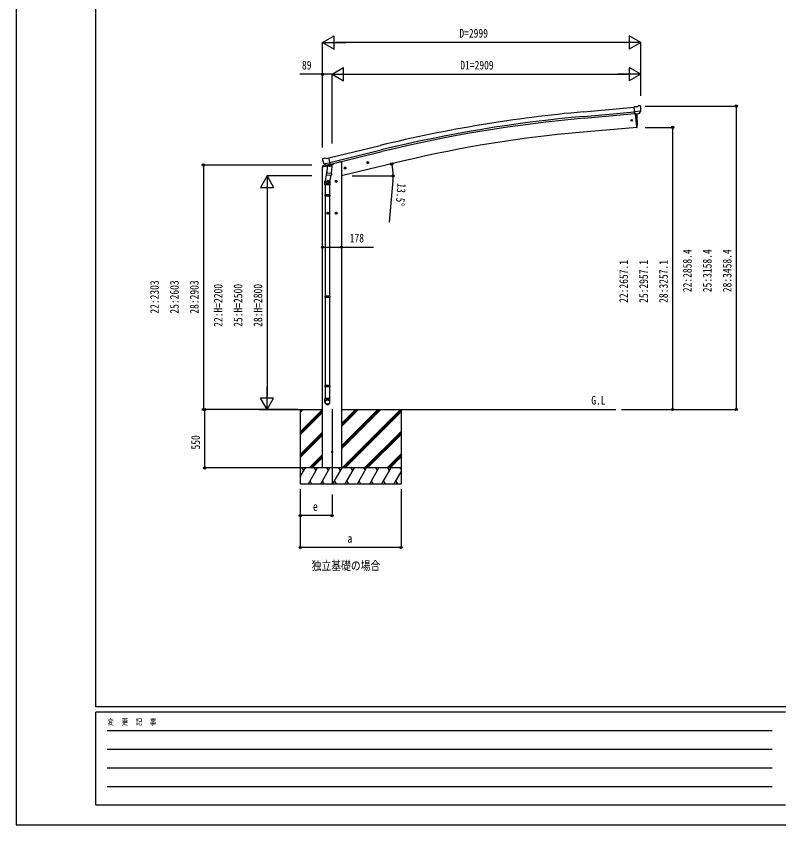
# Model space of a CAD drawing. Units: millimetres, scale not verified. Extents: x -10512 to 10512, y -7425 to 7425.
# Drawn here: x -10512 to -3325, y -7425 to 193 of the extents above; entities that cross this region are included whole.
import ezdxf
from ezdxf.enums import TextEntityAlignment as Align

# ---------------------------------------------------------------- set-up
doc = ezdxf.new("R2010")
doc.units = ezdxf.units.MM
doc.header["$LTSCALE"] = 40
for name, color, linetype in [('0-2_USER1', 3, 'Continuous'), ('0-3_YKK_12', 2, 'Continuous'), ('0-4_YKK_13', 4, 'Continuous'), ('0-5_YKK_A1', 4, 'Continuous'), ('0-6_YKK_D', 6, 'Continuous'), ('0-7_YKK_ZWAK', 7, 'Continuous')]:
    doc.layers.add(name, color=color, linetype=linetype)
doc.styles.add('ＭＳ ゴシック', font='')
doc.styles.get('ＭＳ ゴシック').set_extended_font_data('MS Gothic')

msp = doc.modelspace()

# ---------------------------------------------------------------- linework, layer by layer
at = {"layer": '0-3_YKK_12'}
msp.add_line((-7535.47, -3510), (-7535.47, -4215), dxfattribs=at)
at = {"layer": '0-4_YKK_13'}
for p, q in [((-4661.76, -660.44), (-4688.33, -662.76)), ((-4682.67, -727.43), (-4688.33, -662.76)), ((-4661.76, -660.44), (-4650.04, -653.67)), ((-4635.14, -652.09), (-4648.8, -653.28)), ((-4626, -657.84), (-4631.49, -653.24)), ((-4624.94, -659.88), (-4624.82, -661.22)), ((-4625.47, -702.73), (-4684.38, -707.88)), ((-4672.71, -726.55), (-4682.67, -727.43)), ((-4664.65, -853.14), (-4675.7, -726.81)), ((-4639.1, -723.61), (-4646.81, -724.29)), ((-4636.72, -722.21), (-4625.78, -703.28)), ((-4664.4, -855.91), (-4664.65, -853.14)), ((-4661.79, -855.52), (-4664.4, -855.91)), ((-7591.4, -1146.62), (-7565.47, -1140.4)), ((-7627.03, -1226.57), (-7584.01, -1216.24)), ((-7626.46, -1157.94), (-7626.18, -1159.09)), ((-7622.24, -1149.36), (-7626.1, -1155.66)), ((-7598.58, -1210.48), (-7624.73, -1216.76)), ((-7619.14, -1147.11), (-7605.96, -1143.95)), ((-7612.41, -1198.24), (-7554.9, -1184.44)), ((-7595.55, -1213.15), (-7611.93, -1198.66)), ((-7591.4, -1146.62), (-7604.66, -1143.93)), ((-7592.85, -1213.72), (-7585.33, -1211.92)), ((-7592.01, -1213.62), (-7590.48, -1213.25)), ((-7590.48, -1213.25), (-7553.77, -1204.44)), ((-7588.64, -1213.48), (-7588.69, -1214.22)), ((-7587.94, -1215.26), (-7562.12, -1221.69)), ((-7579.24, -1217.42), (-7579.47, -1220.71)), ((-7559.73, -1206.26), (-7560.75, -1220.87)), ((-7553.77, -1204.44), (-7552.25, -1204.07)), ((-7550.69, -1201.97), (-7549.75, -1202.03)), ((-7549.75, -1202.03), (-7536.43, -1217.35)), ((-7545.45, -1206.98), (-7526.31, -1202.38)), ((-7536.43, -1217.35), (-7536.88, -1223.69)), ((-7522.48, -1193.78), (-7522.48, -1197.52)), ((-7208.98, -1188.75), (-7189.53, -1184.08)), ((-7204.42, -1180.97), (-7206.55, -1188.16)), ((-7197.12, -1179.21), (-7204.42, -1180.97)), ((-7196.92, -1196.13), (-7201.59, -1176.69)), ((-7191.96, -1184.66), (-7197.12, -1179.21)), ((-7194.09, -1191.86), (-7191.96, -1184.66)), ((-7627.03, -1219.67), (-7627.03, -1226.57)), ((-7583.96, -1262.67), (-7599.87, -1358.85)), ((-7586.55, -1299.91), (-7585.68, -1287.44)), ((-7581.02, -1220.6), (-7585.69, -1287.44)), ((-7540, -1290.64), (-7585.69, -1287.44)), ((-7535.33, -1223.8), (-7581.02, -1220.6)), ((-7540.02, -1290.63), (-7540.91, -1303.33)), ((-7540, -1290.64), (-7535.33, -1223.8)), ((-7422.91, -1240.11), (-7403.46, -1235.44)), ((-7418.35, -1232.33), (-7420.49, -1239.52)), ((-7411.06, -1230.58), (-7418.35, -1232.33)), ((-7410.85, -1247.5), (-7415.52, -1228.05)), ((-7405.89, -1236.02), (-7411.06, -1230.58)), ((-7408.02, -1243.22), (-7405.89, -1236.02)), ((-7602.02, -1396.01), (-7602.02, -1361.65)), ((-7586.16, -1301.27), (-7586.16, -1301.27)), ((-7565.47, -1362.75), (-7585.47, -1362.75)), ((-7584.71, -1302.05), (-7543.01, -1304.96)), ((-7575.47, -1355.24), (-7581.97, -1359)), ((-7581.97, -1359), (-7581.97, -1366.5)), ((-7581.97, -1366.5), (-7575.47, -1370.25)), ((-7575.47, -1372.75), (-7575.47, -1352.75)), ((-7568.97, -1359), (-7575.47, -1355.24)), ((-7548.44, -1304.58), (-7559.17, -1368.17)), ((-7556.02, -1361.35), (-7556.02, -1396.01)), ((-7485.47, -1362.75), (-7505.47, -1362.75)), ((-7495.47, -1355.24), (-7501.97, -1359)), ((-7501.97, -1359), (-7501.97, -1366.5)), ((-7501.97, -1366.5), (-7495.47, -1370.25)), ((-7495.47, -1372.75), (-7495.47, -1352.75)), ((-7488.97, -1359), (-7495.47, -1355.24)), ((-7556.02, -1396.01), (-7602.02, -1396.01)), ((-7600.02, -1396.01), (-7600.02, -1490.01)), ((-7558.02, -1396.01), (-7558.02, -1490.01)), ((-7602.02, -1492.01), (-7601.02, -1490.01)), ((-7556.02, -1492.01), (-7602.02, -1492.01)), ((-7556.02, -1500.01), (-7602.02, -1500.01)), ((-7557.02, -1490.01), (-7601.02, -1490.01)), ((-7557.02, -1502.01), (-7601.02, -1502.01)), ((-7600.02, -1502.01), (-7600.02, -2446.19)), ((-7558.02, -1502.01), (-7558.02, -2446.19)), ((-7556.02, -1492.01), (-7557.02, -1490.01)), ((-7556.02, -1500.01), (-7557.02, -1502.01)), ((-7556.02, -1492.01), (-7556.02, -1500.01)), ((-7565.47, -1662.75), (-7585.47, -1662.75)), ((-7575.47, -1655.24), (-7581.97, -1659)), ((-7581.97, -1659), (-7581.97, -1666.5)), ((-7581.97, -1666.5), (-7575.47, -1670.25)), ((-7575.47, -1672.75), (-7575.47, -1652.75)), ((-7568.97, -1659), (-7575.47, -1655.24)), ((-7485.47, -1662.75), (-7505.47, -1662.75)), ((-7495.47, -1655.24), (-7501.97, -1659)), ((-7501.97, -1659), (-7501.97, -1666.5)), ((-7501.97, -1666.5), (-7495.47, -1670.25)), ((-7495.47, -1672.75), (-7495.47, -1652.75)), ((-7488.97, -1659), (-7495.47, -1655.24)), ((-7602.02, -2448.19), (-7601.02, -2446.19)), ((-7556.02, -2448.19), (-7602.02, -2448.19)), ((-7556.02, -2456.19), (-7602.02, -2456.19)), ((-7557.02, -2446.19), (-7601.02, -2446.19)), ((-7557.02, -2458.19), (-7601.02, -2458.19)), ((-7600.02, -2458.19), (-7600.02, -3286.38)), ((-7558.02, -2458.19), (-7558.02, -3286.38)), ((-7556.02, -2448.19), (-7557.02, -2446.19)), ((-7556.02, -2456.19), (-7557.02, -2458.19)), ((-7556.02, -2448.19), (-7556.02, -2456.19)), ((-7602.02, -3288.38), (-7601.02, -3286.38)), ((-7556.02, -3288.38), (-7602.02, -3288.38)), ((-7556.02, -3296.38), (-7602.02, -3296.38)), ((-7557.02, -3286.38), (-7601.02, -3286.38)), ((-7557.02, -3298.38), (-7601.02, -3298.38)), ((-7600.02, -3298.38), (-7600.02, -3408.38)), ((-7558.02, -3298.38), (-7558.02, -3408.38)), ((-7556.02, -3288.38), (-7557.02, -3286.38)), ((-7556.02, -3296.38), (-7557.02, -3298.38)), ((-7556.02, -3288.38), (-7556.02, -3296.38)), ((-7602.02, -3442.52), (-7602.02, -3408.38)), ((-7556.02, -3408.38), (-7602.02, -3408.38)), ((-7556.02, -3442.52), (-7556.02, -3408.38))]:
    msp.add_line(p, q, dxfattribs=at)
for points in [[(-4672.71, -726.55), (-4672.44, -726.62), (-4647.06, -724.4), (-4646.81, -724.29)], [(-4659.25, -852.69), (-4658.41, -827.06), (-4658.21, -800.57), (-4658.69, -774.08), (-4659.83, -747.61), (-4661.33, -725.65)], [(-4625.39, -702.1), (-4625.68, -703.08), (-4625.78, -703.28)], [(-7560.04, -1205.85), (-7550.32, -1203.51), (-7565.47, -1140.4)], [(-7612.68, -1197.67), (-7612.09, -1198.51), (-7611.93, -1198.66)], [(-7560.04, -1205.85), (-7560.28, -1206), (-7585.05, -1211.94), (-7585.33, -1211.92)], [(-7206.55, -1188.16), (-7201.39, -1193.61), (-7194.09, -1191.86)], [(-7420.49, -1239.52), (-7415.32, -1244.97), (-7408.02, -1243.22)], [(-7575.47, -1370.25), (-7568.97, -1366.5), (-7568.97, -1359)], [(-7495.47, -1370.25), (-7488.97, -1366.5), (-7488.97, -1359)], [(-7602.02, -1492.01), (-7602.02, -1500.01), (-7601.02, -1502.01)], [(-7575.47, -1670.25), (-7568.97, -1666.5), (-7568.97, -1659)], [(-7495.47, -1670.25), (-7488.97, -1666.5), (-7488.97, -1659)], [(-7602.02, -2448.19), (-7602.02, -2456.19), (-7601.02, -2458.19)], [(-7602.02, -3288.38), (-7602.02, -3296.38), (-7601.02, -3298.38)]]:
    msp.add_lwpolyline(points, dxfattribs=at)
for centre, radius in [((-4710.47, -788.27), 6.5), ((-7199.25, -1186.41), 8.5), ((-7199.25, -1186.41), 7.7), ((-7199.25, -1186.41), 6.5), ((-7413.19, -1237.77), 8.5), ((-7413.19, -1237.77), 7.7), ((-7413.19, -1237.77), 6.5), ((-7575.47, -1362.75), 8.5), ((-7575.47, -1362.75), 7.7), ((-7575.47, -1362.75), 6.5), ((-7495.47, -1362.75), 8.5), ((-7495.47, -1362.75), 7.7), ((-7495.47, -1362.75), 6.5), ((-7575.47, -1662.75), 8.5), ((-7575.47, -1662.75), 7.7), ((-7575.47, -1662.75), 6.5), ((-7495.47, -1662.75), 8.5), ((-7495.47, -1662.75), 7.7), ((-7495.47, -1662.75), 6.5), ((-7535.47, -3912.51), 4.5)]:
    msp.add_circle(centre, radius, dxfattribs=at)
for centre, radius, start, end in [((-4648.54, -656.27), 3, 95, 120), ((-4634.7, -657.07), 5, 50.00648, 94.99352), ((-4826.45, -678.86), 202.4, 353.4085, 5), ((-4662.23, -852.56), 3, 278.50322, 357.46219), ((-7624.03, -1219.67), 3, 103.5, 180), ((-7429.38, -1111.84), 202.4, 193.5, 205.09125), ((-7617.98, -1151.98), 5, 103.5, 148.5), ((-7605.26, -1146.87), 3, 78.5, 103.5), ((-7592.12, -1213.13), 0.5, 248.23754, 283.5), ((-7589.14, -1213.44), 0.5, 356, 103.5), ((-7587.69, -1214.29), 1, 176, 256), ((-7559.13, -1206.34), 0.604, 100.59842, 172.20595), ((-7552.36, -1203.58), 0.5, 283.5, 318.76246), ((-7527.48, -1197.52), 5, 283.5, 0), ((-7561.77, -1220.72), 1.03, 250.03897, 351.96569), ((-7572.02, -1361.65), 30, 177.45142, 180), ((-7584.61, -1300.08), 1.95, 175.04017, 217.47766), ((-7584.57, -1300.05), 2, 217.40962, 266), ((-7542.87, -1302.97), 2, 266, 349.46843)]:
    msp.add_arc(centre, radius, start, end, dxfattribs=at)
for centre, major_axis, ratio, start_param, end_param in [((-4620.61, -655.84), (-15.35, 3.44), 0.101033, 5.9751426, 5.9753737), ((-4627.94, -660.14), (2.71, -1.31), 0.997474, 0.5366567, 1.3225652), ((-4639.37, -720.62), (1.62, -2.54), 0.997631, 5.8041905, 5.8929484), ((-4639.44, -720.51), (-3.5, 2.17), 0.650902, 2.1145521, 2.1873627), ((-4639.32, -720.71), (1.62, -2.54), 0.997631, 5.965759, 6.7621801), ((-7623.54, -1157.22), (-1.57, -2.57), 0.99628, 4.712389, 5.4996506), ((-7593.57, -1210.9), (-0.73, -2.92), 0.997631, 5.8041905, 6.6006116), ((-7593.51, -1210.67), (2.63, 3.16), 0.650902, 4.0958226, 4.1686332), ((-7593.54, -1210.8), (-0.73, -2.92), 0.997631, 0.3902369, 0.4789948), ((-7579.02, -1361.35), (23, 0), 0.996195, 2.5560258, 6.5663028), ((-7579.02, -1361.35), (21, 0), 0.996195, 2.9349147, 5.9512394), ((-7579.02, -3440.78), (-23, 0), 0.996195, 3.1415927, 6.2831853), ((-7579.02, -3442.52), (-23, 0), 0.996195, 3.1415927, 6.2831853), ((-7579.02, -3442.52), (0, -23.43), 0.981806, 4.712389, 7.8539816)]:
    msp.add_ellipse(centre, major_axis=major_axis, ratio=ratio, start_param=start_param, end_param=end_param, dxfattribs=at)
msp.add_ellipse((-7579.02, -3442.52), major_axis=(21, 0), ratio=0.996195, dxfattribs=at)
at = {"layer": '0-5_YKK_A1'}
for p, q in [((-5165.48, -707.88), (-4688.15, -664.83)), ((-5161.61, -750.87), (-4684.43, -707.83)), ((-5160.09, -767.64), (-4682.92, -724.61)), ((-4675.7, -726.82), (-4664.45, -855.42)), ((-4664.45, -855.42), (-5202.39, -902.48)), ((-7565, -1142.36), (-7082.13, -1024.88)), ((-7554.97, -1184.34), (-7071.88, -1067.04)), ((-7550.99, -1200.71), (-7067.91, -1083.4)), ((-7596.5, -1209.24), (-7596.5, -1209.79)), ((-7522.48, -1194.99), (-7470.47, -1182.51)), ((-7446.47, -1182.51), (-7470.47, -1182.51)), ((-6858.39, -1171.32), (-7446.47, -1312.51)), ((-7446.47, -1182.51), (-7446.47, -4062.51)), ((-8221.36, -3512.5), (-7624.47, -3512.5)), ((-7835.47, -3512.5), (-7835.47, -4212.5)), ((-7835.47, -3539.88), (-7808.09, -3512.5)), ((-7835.47, -3525.74), (-7822.23, -3512.5)), ((-7835.47, -3723.73), (-7624.47, -3512.73)), ((-7835.47, -3737.87), (-7624.47, -3526.87)), ((-7835.47, -3752.01), (-7624.47, -3541.01)), ((-7446.47, -3512.5), (-4860.02, -3512.5)), ((-7446.47, -3883.51), (-7075.46, -3512.5)), ((-7446.47, -3855.23), (-7103.74, -3512.5)), ((-7446.47, -3869.37), (-7089.6, -3512.5)), ((-7446.47, -3671.38), (-7287.59, -3512.5)), ((-7446.47, -3657.24), (-7301.73, -3512.5)), ((-7446.47, -3643.1), (-7315.87, -3512.5)), ((-7441.61, -4062.5), (-6891.61, -3512.5)), ((-7427.47, -4062.5), (-6885.47, -3520.5)), ((-7413.33, -4062.5), (-6885.47, -3534.65)), ((-6885.47, -3512.5), (-6885.47, -4212.5)), ((-7835.47, -3935.86), (-7624.47, -3724.86)), ((-7229.48, -4062.5), (-6885.47, -3718.49)), ((-7215.34, -4062.5), (-6885.47, -3732.64)), ((-7835.47, -3950), (-7624.47, -3739)), ((-7835.47, -3964.14), (-7624.47, -3753.14)), ((-7201.2, -4062.5), (-6885.47, -3746.78)), ((-7749.98, -4062.5), (-7624.47, -3936.99)), ((-7735.84, -4062.5), (-7624.47, -3951.13)), ((-7017.35, -4062.5), (-6885.47, -3930.62)), ((-7003.21, -4062.5), (-6885.47, -3944.77)), ((-6989.06, -4062.5), (-6885.47, -3958.91)), ((-7721.7, -4062.5), (-7624.47, -3965.28)), ((-6885.47, -4062.5), (-7835.47, -4062.5)), ((-7835.47, -4146.33), (-7787.07, -4062.5)), ((-7802.07, -4088.48), (-7817.07, -4062.5)), ((-7758.21, -4212.5), (-7671.6, -4062.5)), ((-7686.6, -4088.48), (-7701.61, -4062.5)), ((-7642.74, -4212.5), (-7556.13, -4062.5)), ((-7571.13, -4088.48), (-7586.13, -4062.5)), ((-7527.27, -4212.5), (-7440.66, -4062.5)), ((-7455.66, -4088.48), (-7470.66, -4062.5)), ((-7411.8, -4212.5), (-7325.19, -4062.5)), ((-7340.19, -4088.48), (-7355.19, -4062.5)), ((-7296.32, -4212.5), (-7209.72, -4062.5)), ((-7239.72, -4062.5), (-7224.72, -4088.48)), ((-7180.85, -4212.5), (-7094.25, -4062.5)), ((-7109.25, -4088.48), (-7124.25, -4062.5)), ((-7065.38, -4212.5), (-6978.78, -4062.5)), ((-6993.78, -4088.48), (-7008.78, -4062.5)), ((-6949.91, -4212.5), (-6885.47, -4100.88)), ((-6885.47, -4076.08), (-6893.31, -4062.5)), ((-7743.21, -4186.52), (-7728.21, -4212.5)), ((-7627.74, -4186.52), (-7612.74, -4212.5)), ((-7512.27, -4186.52), (-7497.27, -4212.5)), ((-7396.8, -4186.52), (-7381.8, -4212.5)), ((-7281.33, -4186.52), (-7266.33, -4212.5)), ((-7165.86, -4186.52), (-7150.86, -4212.5)), ((-7050.39, -4186.52), (-7035.39, -4212.5)), ((-6934.92, -4186.52), (-6919.92, -4212.5)), ((-7835.47, -4212.5), (-6885.47, -4212.5))]:
    msp.add_line(p, q, dxfattribs=at)
msp.add_lwpolyline([(-7446.47, -4062.51), (-7624.47, -4062.51), (-7624.47, -1225.95)], dxfattribs=at)
msp.add_circle((-7535.47, -3912.51), 5, dxfattribs=at)
for centre, radius, start, end in [((-3989.43, -13761.91), 13106.9, 95.14794, 103.64794), ((-3989.43, -13761.91), 13063.74, 95.14794, 103.64794), ((-3989.43, -13761.91), 13046.9, 95.14794, 103.64794), ((-4223.79, -12165.13), 11305.08, 94.96591, 103.47643)]:
    msp.add_arc(centre, radius, start, end, dxfattribs=at)
at = {"layer": '0-6_YKK_D'}
for p, q in [((-7625.02, -54.08), (-7516.77, 8.42)), ((-7516.77, -116.58), (-7516.77, 8.42)), ((-4626.45, -54.08), (-4734.7, 8.42)), ((-4734.7, 8.42), (-4734.7, -116.58)), ((-7625.02, -1043.91), (-7625.02, -53.08)), ((-7625.02, -54.08), (-7516.77, -116.58)), ((-7625.02, -54.08), (-7408.52, -54.08)), ((-4751.45, -54.08), (-7500.02, -54.08)), ((-4626.45, -54.08), (-4842.96, -54.08)), ((-4626.45, -54.08), (-4734.7, -116.58)), ((-4626.45, -556.13), (-4626.45, -53.08)), ((-7535.47, -354.08), (-7427.22, -291.58)), ((-7427.22, -416.58), (-7427.22, -291.58)), ((-4626.45, -354.08), (-4734.7, -291.58)), ((-4734.7, -291.58), (-4734.7, -416.58)), ((-7624.47, -1043.91), (-7624.47, -353.08)), ((-7535.47, -1005.96), (-7535.47, -353.08)), ((-7535.47, -1005.96), (-7535.47, -353.08)), ((-7535.47, -354.08), (-7427.22, -416.58)), ((-7535.47, -354.08), (-7318.97, -354.08)), ((-7410.47, -354.08), (-4751.45, -354.08)), ((-4626.45, -354.08), (-4842.96, -354.08)), ((-4626.45, -354.08), (-4734.7, -416.58)), ((-4626.45, -555.13), (-4626.45, -353.08)), ((-4584.45, -654.08), (-3725.45, -654.08)), ((-3726.45, -654.08), (-3726.45, -3512.5)), ((-4585.45, -855.42), (-4325.45, -855.42)), ((-4326.45, -855.42), (-4326.45, -3512.5)), ((-7726.52, -1209.52), (-8749.27, -1209.52)), ((-8748.27, -1209.52), (-8748.27, -3512.52)), ((-8148.27, -1312.52), (-8210.77, -1420.78)), ((-7726.52, -1312.52), (-8149.27, -1312.52)), ((-8148.27, -1312.52), (-8085.77, -1420.78)), ((-8148.27, -1312.52), (-8148.27, -1529.03)), ((-7345.47, -1312.5), (-6958.62, -1312.5)), ((-6961.47, -1354.96), (-6995.83, -1747.46)), ((-8210.77, -1420.78), (-8085.77, -1420.78)), ((-8148.27, -1437.52), (-8148.27, -3387.52)), ((-8148.27, -3512.52), (-8148.27, -3296.02)), ((-8148.27, -3512.52), (-8210.77, -3404.27)), ((-8085.77, -3404.27), (-8210.77, -3404.27)), ((-8148.27, -3512.52), (-8085.77, -3404.27)), ((-8223.36, -3512.52), (-8749.27, -3512.52)), ((-7853.75, -3512.5), (-8736.47, -3512.5)), ((-8735.47, -4062.5), (-8735.47, -3512.5)), ((-8221.36, -3512.52), (-8147.27, -3512.52)), ((-4808.02, -3512.5), (-4325.45, -3512.5)), ((-4808.02, -3512.5), (-3725.45, -3512.5)), ((-7836.47, -4062.5), (-8736.47, -4062.5)), ((-7835.47, -4262.5), (-7835.47, -4813.5)), ((-7835.47, -4262.5), (-7835.47, -4513.5)), ((-6885.47, -4262.5), (-6885.47, -4813.5)), ((-7535.47, -4313.88), (-7535.47, -4513.5)), ((-7535.47, -4512.5), (-7835.47, -4512.5)), ((-6885.47, -4812.5), (-7835.47, -4812.5))]:
    msp.add_line(p, q, dxfattribs=at)
for points in [[(-7535.47, -354.08), (-7624.47, -354.08), (-7838.97, -354.08)], [(-7624.47, -1983.19), (-7446.47, -1983.19), (-7144.97, -1983.19)]]:
    msp.add_lwpolyline(points, dxfattribs=at)
for centre in [(-7624.47, -354.08), (-3726.45, -654.08), (-4326.45, -855.42), (-8748.27, -1209.52), (-6973.07, -1198.85), (-6959.62, -1312.5), (-7624.47, -1983.19), (-7446.47, -1983.19), (-8748.27, -3512.52), (-8735.47, -3512.5), (-4326.45, -3512.5), (-3726.45, -3512.5), (-8735.47, -4062.5), (-7835.47, -4512.5), (-7535.47, -4512.5), (-7835.47, -4812.5), (-6885.47, -4812.5)]:
    msp.add_circle(centre, 10.62, dxfattribs=at)
for start, end in [(0, 13.5), (354.99678, 0)]:
    msp.add_arc((-7446.47, -1312.5), 486.86, start, end, dxfattribs=at)
at = {"layer": '0-7_YKK_ZWAK'}
for p, q in [((-9762.45, -6312.5), (-9762.45, 6937.5)), ((9737.55, -6312.5), (-9762.45, -6312.5)), ((-3262.45, -6362.5), (-9762.45, -6362.5)), ((-9762.45, -7237.5), (-9762.45, -6362.5)), ((-9656.2, -6537.5), (-3387.45, -6537.5)), ((-9656.2, -6712.5), (-3387.45, -6712.5)), ((-9656.2, -6887.5), (-3387.45, -6887.5)), ((-9656.2, -7062.5), (-3387.45, -7062.5)), ((-9762.45, -7237.5), (-3262.45, -7237.5))]:
    msp.add_line(p, q, dxfattribs=at)
msp.add_lwpolyline([(-10512.5, -7425), (10512.5, -7425), (10512.5, 7425), (-10512.5, 7425)], close=True, dxfattribs=at)

# ---------------------------------------------------------------- texts
at = {"layer": '0-2_USER1', "style": 'ＭＳ ゴシック', "width": 0.8}
for s, p in [('G.L', (-5092.09, -3491.5)), ('独立基礎の場合', (-7727.7, -5050.25))]:
    msp.add_text(s, height=82.48, dxfattribs=at).set_placement(p, align=Align.BOTTOM_LEFT)
at = {"layer": '0-6_YKK_D', "style": 'ＭＳ ゴシック', "width": 0.8}
for s, p in [('D=2999', (-6335.74, -34.08)), ('89', (-7818.97, -334.08)), ('D1=2909', (-6326.96, -334.08)), ('178', (-7368.97, -1963.19)), ('e', (-7715.47, -4492.5)), ('a', (-7390.47, -4792.5))]:
    msp.add_text(s, height=82.48, dxfattribs=at).set_placement(p, align=Align.BOTTOM_LEFT)
for s, rotation, p in [('13.5°', 264.997, (-6943.29, -1376.63)), ('22:2858.4', 90, (-4121.45, -2407.29)), ('25:3158.4', 90, (-3933.95, -2407.29)), ('28:3458.4', 90, (-3746.45, -2407.29)), ('22:2657.1', 90, (-4721.45, -2507.96)), ('25:2957.1', 90, (-4533.95, -2507.96)), ('28:3257.1', 90, (-4346.45, -2507.96)), ('22:2303', 90, (-9143.27, -2610.02)), ('25:2603', 90, (-8955.77, -2610.02)), ('28:2903', 90, (-8768.27, -2610.02)), ('22:H=2200', 90, (-8543.27, -2733.52)), ('25:H=2500', 90, (-8355.77, -2733.52)), ('28:H=2800', 90, (-8168.27, -2733.52)), ('550', 90, (-8755.47, -3889.5))]:
    msp.add_text(s, height=82.48, rotation=rotation, dxfattribs=at).set_placement(p, align=Align.BOTTOM_LEFT)
at = {"layer": '0-7_YKK_ZWAK', "style": 'ＭＳ ゴシック', "width": 0.8}
msp.add_text('変  更  記  事', height=54.99, dxfattribs=at).set_placement((-9653.28, -6500), align=Align.BOTTOM_LEFT)

doc.saveas('drawing.dxf')
